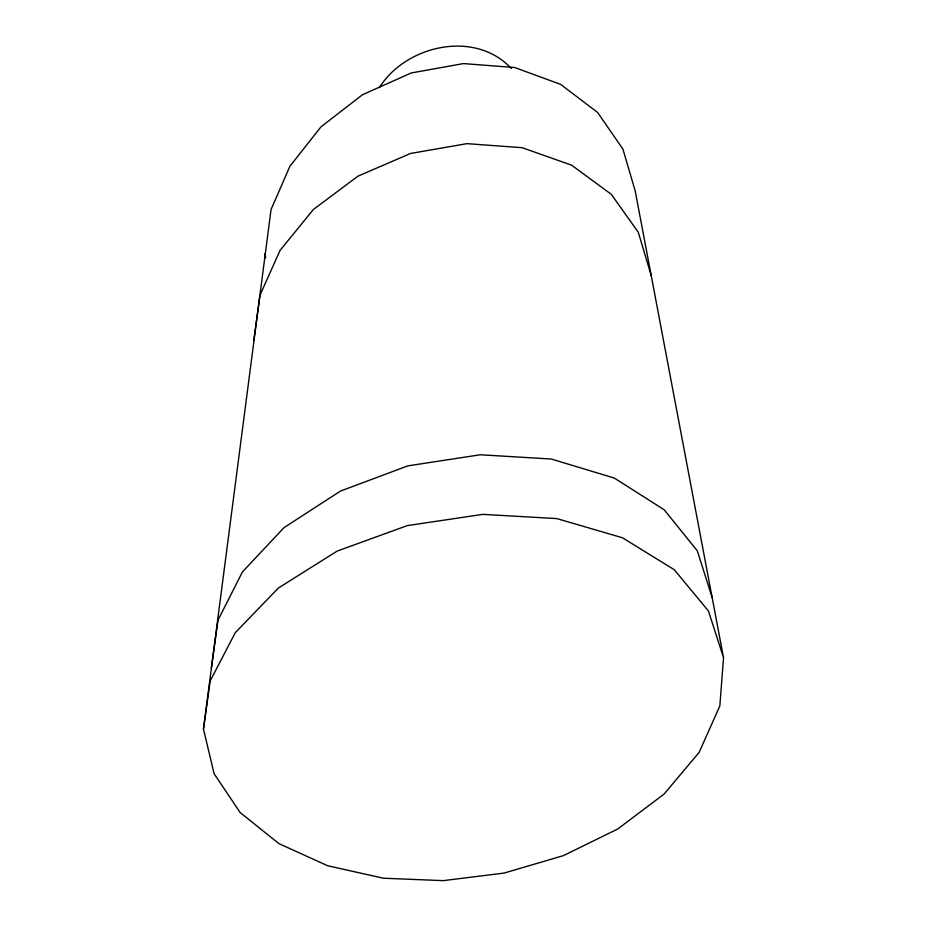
<?xml version="1.0" encoding="UTF-8"?>
<svg xmlns="http://www.w3.org/2000/svg" width="927" height="927" viewBox="0 0 927 927"><rect width="100%" height="100%" fill="white"/><g stroke="black" fill="none" stroke-linecap="round" stroke-linejoin="round"><path stroke-width="1.39" d="M723.535 657.741L719.827 706.026L699.109 752.4L664.056 794.091L617.741 828.993L563.396 855.633L504.195 873.049L443.199 880.65L383.372 878.205L327.648 865.748L278.946 843.628L240.163 812.562L214.137 773.778L203.465 729.074L271.043 209.572L289.942 166.188L321.032 126.79L362.469 94.739L411.252 72.955L463.465 63.581L514.694 67.52L560.626 84.369L597.567 112.422L622.886 149.038L635.215 191.008L723.535 657.741L708.448 610.997L674.242 569.688L622.457 537.764L556.791 518.587L482.805 514.358L407.277 525.621L337.138 551.101L278.378 588.031L235.284 632.666L210.174 680.951L203.465 729.074M253.755 340.545L259.989 295.18L280.081 250.348L313.384 209.502L357.949 176.165L410.545 153.465L466.907 143.65L522.179 147.706L571.646 165.191L611.299 194.322L638.297 232.26L651.229 275.643M211.356 668.135L218.03 620.105L242.387 572.017L283.952 527.683L340.476 491.067L407.81 465.875L480.244 454.775L551.229 459.016L614.323 478.065L664.196 509.78L697.313 550.847L712.11 597.394M379.363 87.578C406.107 44.994 475.215 29.513 511.322 68.528M265.018 253.604L265.655 257.776"/></g></svg>
